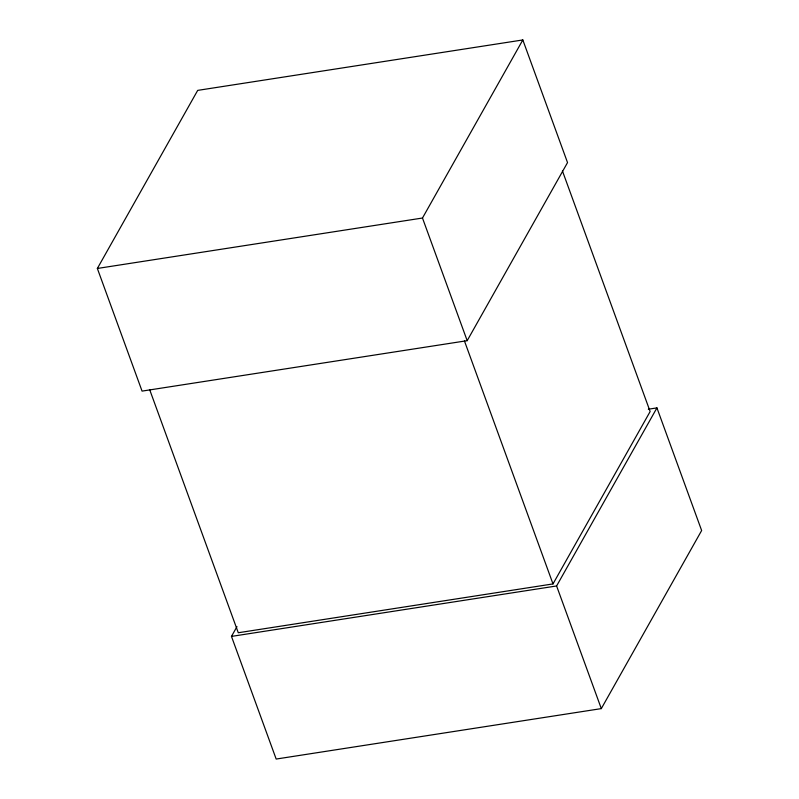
<?xml version="1.0" encoding="UTF-8"?>
<svg xmlns="http://www.w3.org/2000/svg" width="799" height="799" viewBox="0 0 799 799"><rect width="100%" height="100%" fill="white"/><g stroke="black" fill="none" stroke-linecap="round" stroke-linejoin="round"><path stroke-width="1.2" d="M97.358 268.464L197.693 90.387L522.826 39.95L567.53 162.597L467.185 340.674L142.062 391.111L97.358 268.464L422.481 218.027L522.826 39.95M648.319 409.228L656.938 407.889L701.642 530.536L601.307 708.613L276.174 759.05L231.47 636.404L236.973 626.636M149.723 389.792L238.282 632.748L552.998 583.919L650.136 411.545L562.426 170.926M601.307 708.613L556.603 585.967L656.938 407.889M231.47 636.404L556.603 585.967M422.481 218.027L467.185 340.674M464.449 340.963L552.998 583.919"/></g></svg>
